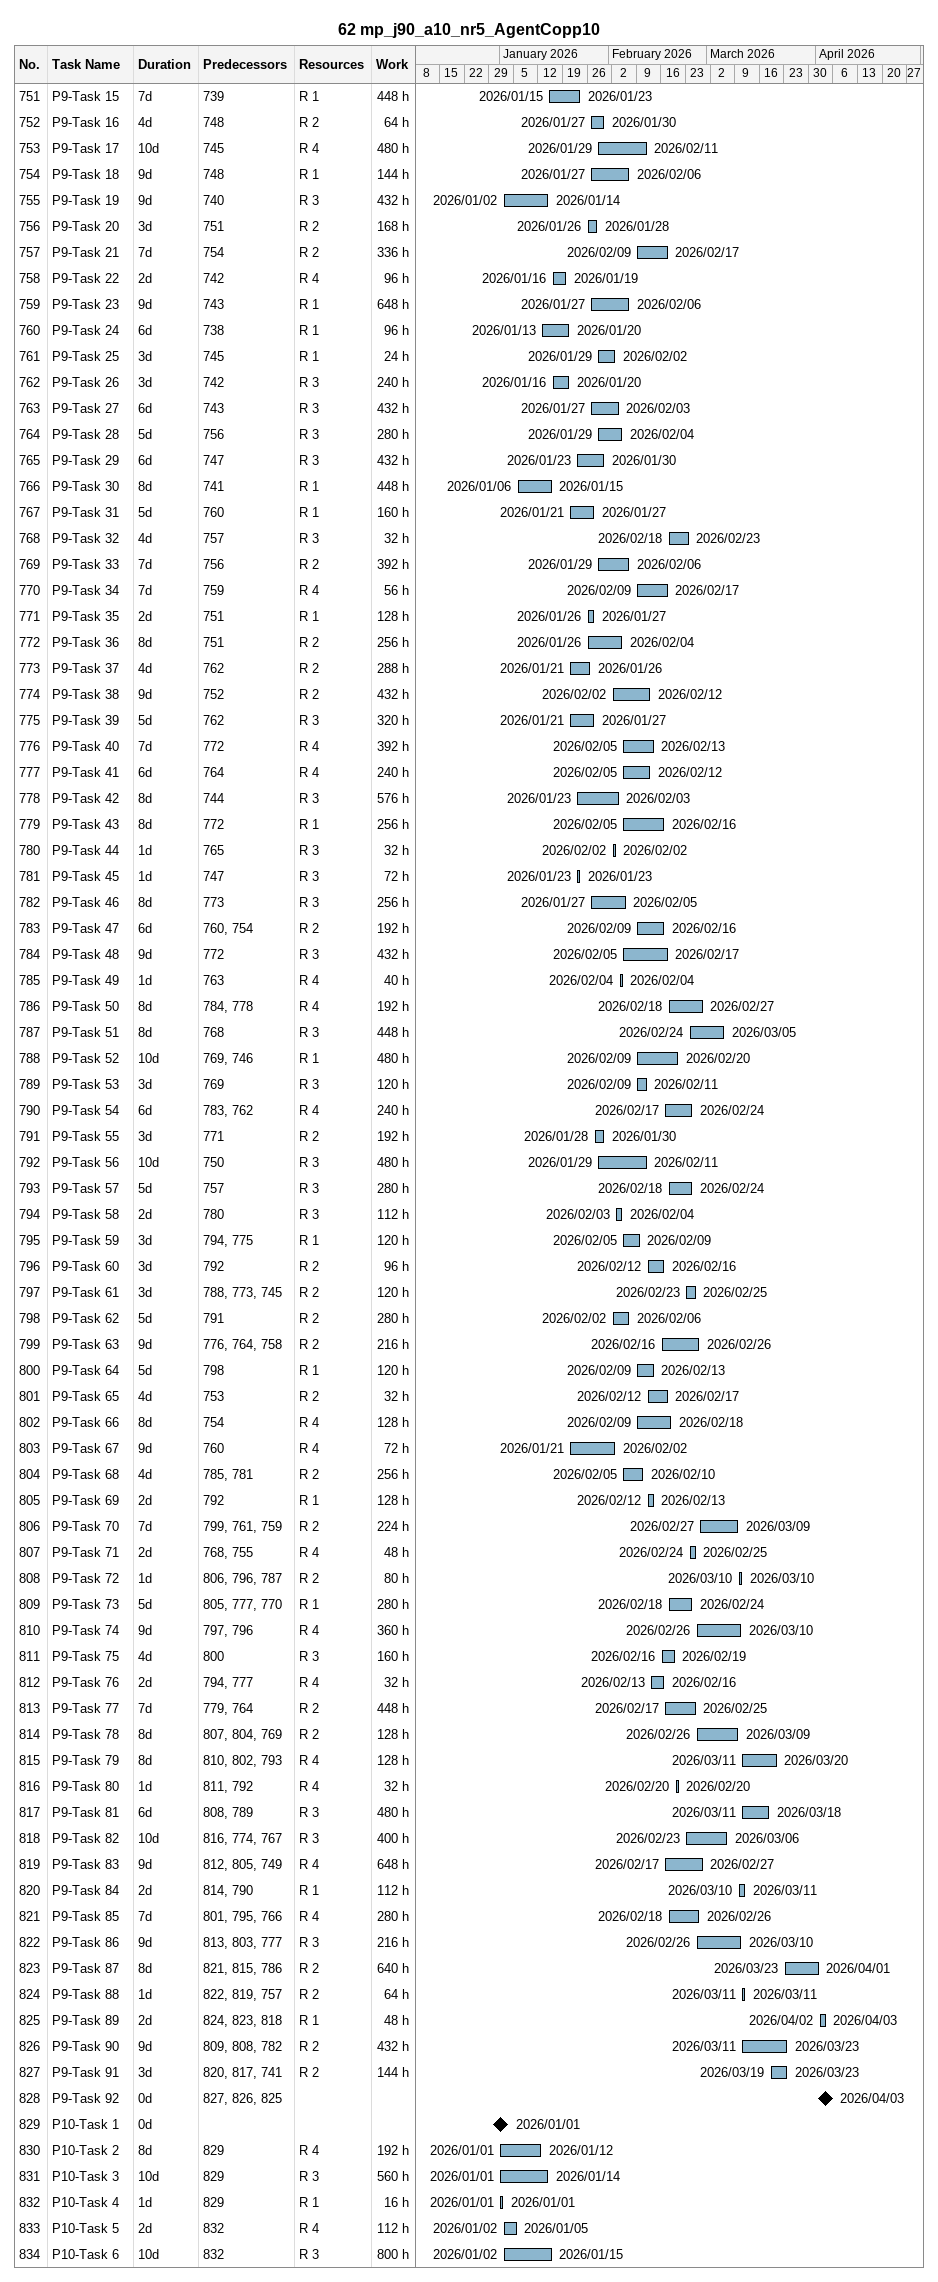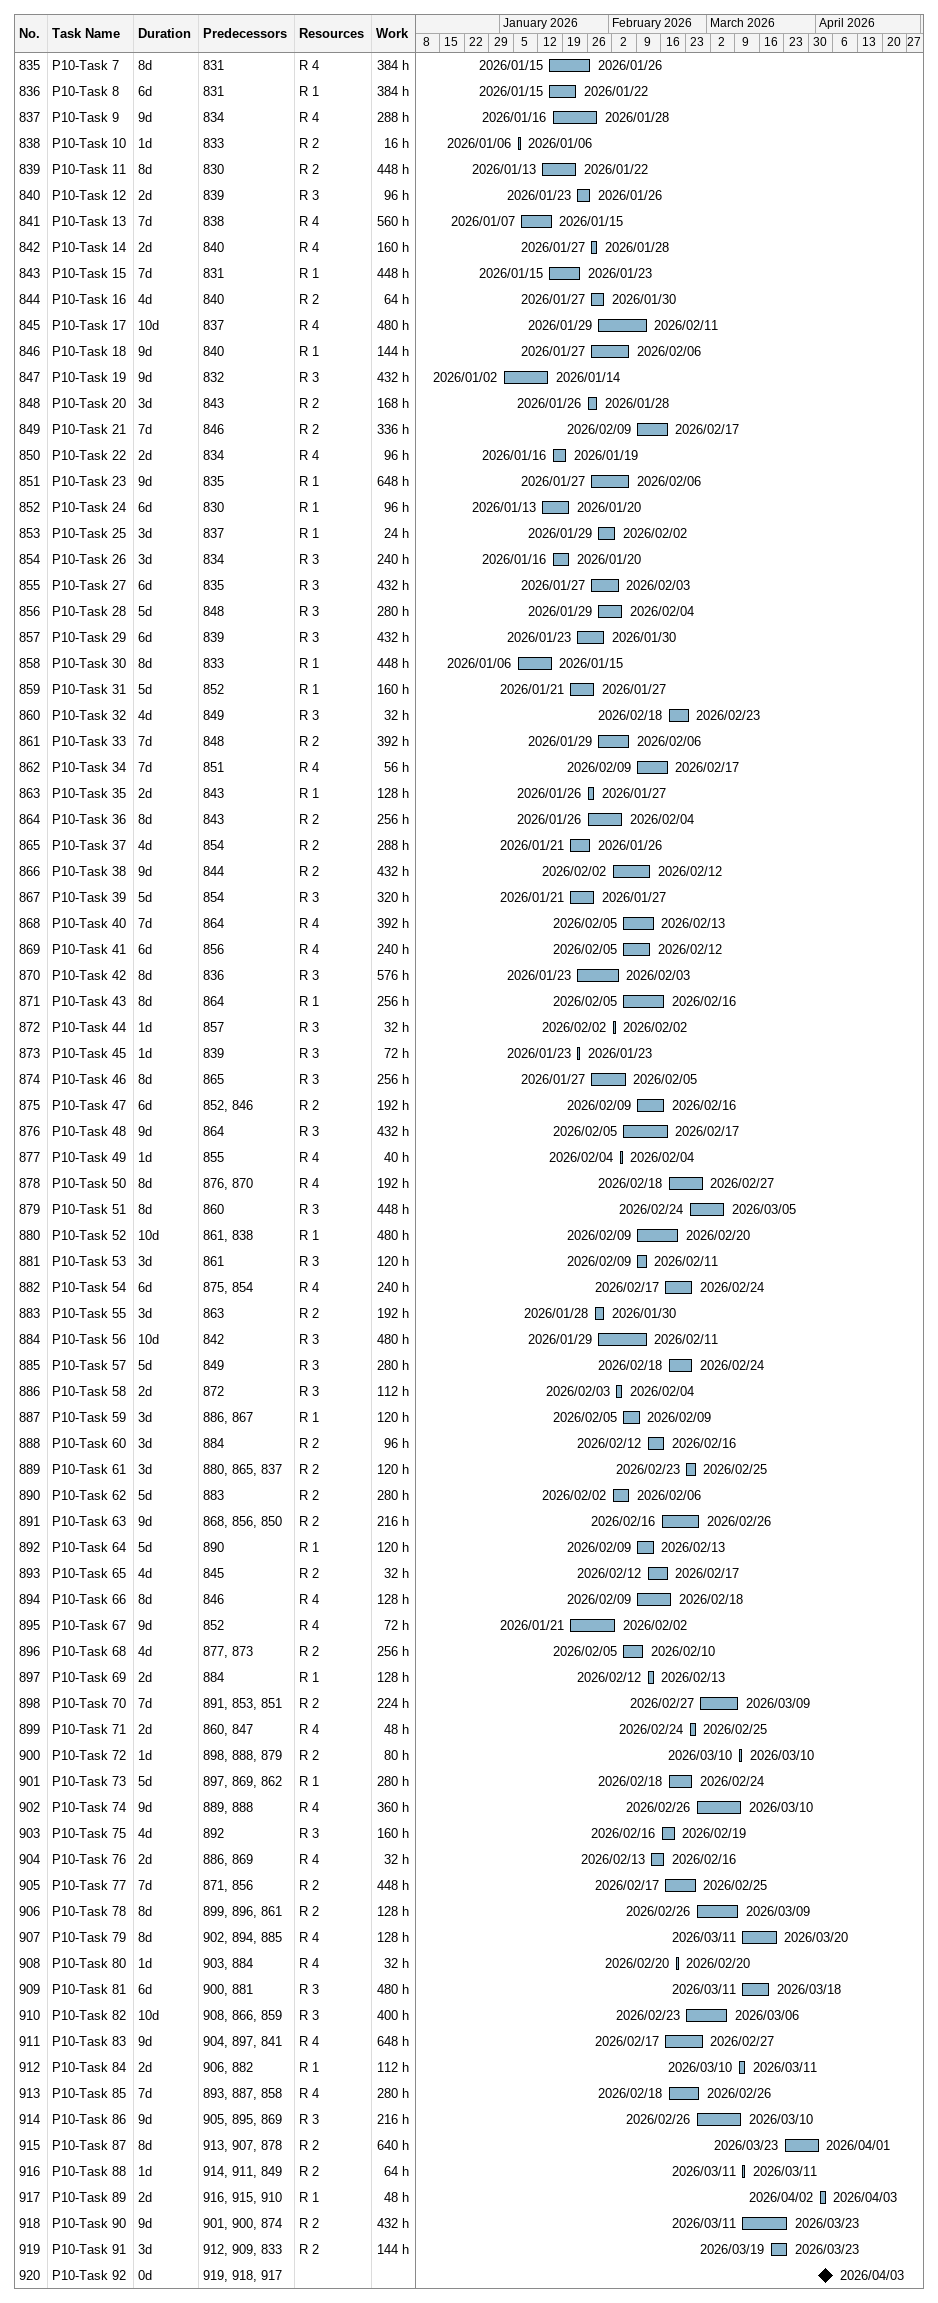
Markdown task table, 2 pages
62 mp_j90_a10_nr5_AgentCopp10

| ID | Task | Duration | Start | Finish | Predecessors | Resources | Work (h) |
|---|---|---|---|---|---|---|---|
| 751 | P9-Task 15 | 7d | 2026-01-15 | 2026-01-23 | 739 | R 1 | 448 |
| 752 | P9-Task 16 | 4d | 2026-01-27 | 2026-01-30 | 748 | R 2 | 64 |
| 753 | P9-Task 17 | 10d | 2026-01-29 | 2026-02-11 | 745 | R 4 | 480 |
| 754 | P9-Task 18 | 9d | 2026-01-27 | 2026-02-06 | 748 | R 1 | 144 |
| 755 | P9-Task 19 | 9d | 2026-01-02 | 2026-01-14 | 740 | R 3 | 432 |
| 756 | P9-Task 20 | 3d | 2026-01-26 | 2026-01-28 | 751 | R 2 | 168 |
| 757 | P9-Task 21 | 7d | 2026-02-09 | 2026-02-17 | 754 | R 2 | 336 |
| 758 | P9-Task 22 | 2d | 2026-01-16 | 2026-01-19 | 742 | R 4 | 96 |
| 759 | P9-Task 23 | 9d | 2026-01-27 | 2026-02-06 | 743 | R 1 | 648 |
| 760 | P9-Task 24 | 6d | 2026-01-13 | 2026-01-20 | 738 | R 1 | 96 |
| 761 | P9-Task 25 | 3d | 2026-01-29 | 2026-02-02 | 745 | R 1 | 24 |
| 762 | P9-Task 26 | 3d | 2026-01-16 | 2026-01-20 | 742 | R 3 | 240 |
| 763 | P9-Task 27 | 6d | 2026-01-27 | 2026-02-03 | 743 | R 3 | 432 |
| 764 | P9-Task 28 | 5d | 2026-01-29 | 2026-02-04 | 756 | R 3 | 280 |
| 765 | P9-Task 29 | 6d | 2026-01-23 | 2026-01-30 | 747 | R 3 | 432 |
| 766 | P9-Task 30 | 8d | 2026-01-06 | 2026-01-15 | 741 | R 1 | 448 |
| 767 | P9-Task 31 | 5d | 2026-01-21 | 2026-01-27 | 760 | R 1 | 160 |
| 768 | P9-Task 32 | 4d | 2026-02-18 | 2026-02-23 | 757 | R 3 | 32 |
| 769 | P9-Task 33 | 7d | 2026-01-29 | 2026-02-06 | 756 | R 2 | 392 |
| 770 | P9-Task 34 | 7d | 2026-02-09 | 2026-02-17 | 759 | R 4 | 56 |
| 771 | P9-Task 35 | 2d | 2026-01-26 | 2026-01-27 | 751 | R 1 | 128 |
| 772 | P9-Task 36 | 8d | 2026-01-26 | 2026-02-04 | 751 | R 2 | 256 |
| 773 | P9-Task 37 | 4d | 2026-01-21 | 2026-01-26 | 762 | R 2 | 288 |
| 774 | P9-Task 38 | 9d | 2026-02-02 | 2026-02-12 | 752 | R 2 | 432 |
| 775 | P9-Task 39 | 5d | 2026-01-21 | 2026-01-27 | 762 | R 3 | 320 |
| 776 | P9-Task 40 | 7d | 2026-02-05 | 2026-02-13 | 772 | R 4 | 392 |
| 777 | P9-Task 41 | 6d | 2026-02-05 | 2026-02-12 | 764 | R 4 | 240 |
| 778 | P9-Task 42 | 8d | 2026-01-23 | 2026-02-03 | 744 | R 3 | 576 |
| 779 | P9-Task 43 | 8d | 2026-02-05 | 2026-02-16 | 772 | R 1 | 256 |
| 780 | P9-Task 44 | 1d | 2026-02-02 | 2026-02-02 | 765 | R 3 | 32 |
| 781 | P9-Task 45 | 1d | 2026-01-23 | 2026-01-23 | 747 | R 3 | 72 |
| 782 | P9-Task 46 | 8d | 2026-01-27 | 2026-02-05 | 773 | R 3 | 256 |
| 783 | P9-Task 47 | 6d | 2026-02-09 | 2026-02-16 | 760, 754 | R 2 | 192 |
| 784 | P9-Task 48 | 9d | 2026-02-05 | 2026-02-17 | 772 | R 3 | 432 |
| 785 | P9-Task 49 | 1d | 2026-02-04 | 2026-02-04 | 763 | R 4 | 40 |
| 786 | P9-Task 50 | 8d | 2026-02-18 | 2026-02-27 | 784, 778 | R 4 | 192 |
| 787 | P9-Task 51 | 8d | 2026-02-24 | 2026-03-05 | 768 | R 3 | 448 |
| 788 | P9-Task 52 | 10d | 2026-02-09 | 2026-02-20 | 769, 746 | R 1 | 480 |
| 789 | P9-Task 53 | 3d | 2026-02-09 | 2026-02-11 | 769 | R 3 | 120 |
| 790 | P9-Task 54 | 6d | 2026-02-17 | 2026-02-24 | 783, 762 | R 4 | 240 |
| 791 | P9-Task 55 | 3d | 2026-01-28 | 2026-01-30 | 771 | R 2 | 192 |
| 792 | P9-Task 56 | 10d | 2026-01-29 | 2026-02-11 | 750 | R 3 | 480 |
| 793 | P9-Task 57 | 5d | 2026-02-18 | 2026-02-24 | 757 | R 3 | 280 |
| 794 | P9-Task 58 | 2d | 2026-02-03 | 2026-02-04 | 780 | R 3 | 112 |
| 795 | P9-Task 59 | 3d | 2026-02-05 | 2026-02-09 | 794, 775 | R 1 | 120 |
| 796 | P9-Task 60 | 3d | 2026-02-12 | 2026-02-16 | 792 | R 2 | 96 |
| 797 | P9-Task 61 | 3d | 2026-02-23 | 2026-02-25 | 788, 773, 745 | R 2 | 120 |
| 798 | P9-Task 62 | 5d | 2026-02-02 | 2026-02-06 | 791 | R 2 | 280 |
| 799 | P9-Task 63 | 9d | 2026-02-16 | 2026-02-26 | 776, 764, 758 | R 2 | 216 |
| 800 | P9-Task 64 | 5d | 2026-02-09 | 2026-02-13 | 798 | R 1 | 120 |
| 801 | P9-Task 65 | 4d | 2026-02-12 | 2026-02-17 | 753 | R 2 | 32 |
| 802 | P9-Task 66 | 8d | 2026-02-09 | 2026-02-18 | 754 | R 4 | 128 |
| 803 | P9-Task 67 | 9d | 2026-01-21 | 2026-02-02 | 760 | R 4 | 72 |
| 804 | P9-Task 68 | 4d | 2026-02-05 | 2026-02-10 | 785, 781 | R 2 | 256 |
| 805 | P9-Task 69 | 2d | 2026-02-12 | 2026-02-13 | 792 | R 1 | 128 |
| 806 | P9-Task 70 | 7d | 2026-02-27 | 2026-03-09 | 799, 761, 759 | R 2 | 224 |
| 807 | P9-Task 71 | 2d | 2026-02-24 | 2026-02-25 | 768, 755 | R 4 | 48 |
| 808 | P9-Task 72 | 1d | 2026-03-10 | 2026-03-10 | 806, 796, 787 | R 2 | 80 |
| 809 | P9-Task 73 | 5d | 2026-02-18 | 2026-02-24 | 805, 777, 770 | R 1 | 280 |
| 810 | P9-Task 74 | 9d | 2026-02-26 | 2026-03-10 | 797, 796 | R 4 | 360 |
| 811 | P9-Task 75 | 4d | 2026-02-16 | 2026-02-19 | 800 | R 3 | 160 |
| 812 | P9-Task 76 | 2d | 2026-02-13 | 2026-02-16 | 794, 777 | R 4 | 32 |
| 813 | P9-Task 77 | 7d | 2026-02-17 | 2026-02-25 | 779, 764 | R 2 | 448 |
| 814 | P9-Task 78 | 8d | 2026-02-26 | 2026-03-09 | 807, 804, 769 | R 2 | 128 |
| 815 | P9-Task 79 | 8d | 2026-03-11 | 2026-03-20 | 810, 802, 793 | R 4 | 128 |
| 816 | P9-Task 80 | 1d | 2026-02-20 | 2026-02-20 | 811, 792 | R 4 | 32 |
| 817 | P9-Task 81 | 6d | 2026-03-11 | 2026-03-18 | 808, 789 | R 3 | 480 |
| 818 | P9-Task 82 | 10d | 2026-02-23 | 2026-03-06 | 816, 774, 767 | R 3 | 400 |
| 819 | P9-Task 83 | 9d | 2026-02-17 | 2026-02-27 | 812, 805, 749 | R 4 | 648 |
| 820 | P9-Task 84 | 2d | 2026-03-10 | 2026-03-11 | 814, 790 | R 1 | 112 |
| 821 | P9-Task 85 | 7d | 2026-02-18 | 2026-02-26 | 801, 795, 766 | R 4 | 280 |
| 822 | P9-Task 86 | 9d | 2026-02-26 | 2026-03-10 | 813, 803, 777 | R 3 | 216 |
| 823 | P9-Task 87 | 8d | 2026-03-23 | 2026-04-01 | 821, 815, 786 | R 2 | 640 |
| 824 | P9-Task 88 | 1d | 2026-03-11 | 2026-03-11 | 822, 819, 757 | R 2 | 64 |
| 825 | P9-Task 89 | 2d | 2026-04-02 | 2026-04-03 | 824, 823, 818 | R 1 | 48 |
| 826 | P9-Task 90 | 9d | 2026-03-11 | 2026-03-23 | 809, 808, 782 | R 2 | 432 |
| 827 | P9-Task 91 | 3d | 2026-03-19 | 2026-03-23 | 820, 817, 741 | R 2 | 144 |
| 828 | P9-Task 92 | 0d | 2026-04-03 | 2026-04-03 | 827, 826, 825 |  |  |
| 829 | P10-Task 1 | 0d | 2026-01-01 | 2026-01-01 |  |  |  |
| 830 | P10-Task 2 | 8d | 2026-01-01 | 2026-01-12 | 829 | R 4 | 192 |
| 831 | P10-Task 3 | 10d | 2026-01-01 | 2026-01-14 | 829 | R 3 | 560 |
| 832 | P10-Task 4 | 1d | 2026-01-01 | 2026-01-01 | 829 | R 1 | 16 |
| 833 | P10-Task 5 | 2d | 2026-01-02 | 2026-01-05 | 832 | R 4 | 112 |
| 834 | P10-Task 6 | 10d | 2026-01-02 | 2026-01-15 | 832 | R 3 | 800 |
| 835 | P10-Task 7 | 8d | 2026-01-15 | 2026-01-26 | 831 | R 4 | 384 |
| 836 | P10-Task 8 | 6d | 2026-01-15 | 2026-01-22 | 831 | R 1 | 384 |
| 837 | P10-Task 9 | 9d | 2026-01-16 | 2026-01-28 | 834 | R 4 | 288 |
| 838 | P10-Task 10 | 1d | 2026-01-06 | 2026-01-06 | 833 | R 2 | 16 |
| 839 | P10-Task 11 | 8d | 2026-01-13 | 2026-01-22 | 830 | R 2 | 448 |
| 840 | P10-Task 12 | 2d | 2026-01-23 | 2026-01-26 | 839 | R 3 | 96 |
| 841 | P10-Task 13 | 7d | 2026-01-07 | 2026-01-15 | 838 | R 4 | 560 |
| 842 | P10-Task 14 | 2d | 2026-01-27 | 2026-01-28 | 840 | R 4 | 160 |
| 843 | P10-Task 15 | 7d | 2026-01-15 | 2026-01-23 | 831 | R 1 | 448 |
| 844 | P10-Task 16 | 4d | 2026-01-27 | 2026-01-30 | 840 | R 2 | 64 |
| 845 | P10-Task 17 | 10d | 2026-01-29 | 2026-02-11 | 837 | R 4 | 480 |
| 846 | P10-Task 18 | 9d | 2026-01-27 | 2026-02-06 | 840 | R 1 | 144 |
| 847 | P10-Task 19 | 9d | 2026-01-02 | 2026-01-14 | 832 | R 3 | 432 |
| 848 | P10-Task 20 | 3d | 2026-01-26 | 2026-01-28 | 843 | R 2 | 168 |
| 849 | P10-Task 21 | 7d | 2026-02-09 | 2026-02-17 | 846 | R 2 | 336 |
| 850 | P10-Task 22 | 2d | 2026-01-16 | 2026-01-19 | 834 | R 4 | 96 |
| 851 | P10-Task 23 | 9d | 2026-01-27 | 2026-02-06 | 835 | R 1 | 648 |
| 852 | P10-Task 24 | 6d | 2026-01-13 | 2026-01-20 | 830 | R 1 | 96 |
| 853 | P10-Task 25 | 3d | 2026-01-29 | 2026-02-02 | 837 | R 1 | 24 |
| 854 | P10-Task 26 | 3d | 2026-01-16 | 2026-01-20 | 834 | R 3 | 240 |
| 855 | P10-Task 27 | 6d | 2026-01-27 | 2026-02-03 | 835 | R 3 | 432 |
| 856 | P10-Task 28 | 5d | 2026-01-29 | 2026-02-04 | 848 | R 3 | 280 |
| 857 | P10-Task 29 | 6d | 2026-01-23 | 2026-01-30 | 839 | R 3 | 432 |
| 858 | P10-Task 30 | 8d | 2026-01-06 | 2026-01-15 | 833 | R 1 | 448 |
| 859 | P10-Task 31 | 5d | 2026-01-21 | 2026-01-27 | 852 | R 1 | 160 |
| 860 | P10-Task 32 | 4d | 2026-02-18 | 2026-02-23 | 849 | R 3 | 32 |
| 861 | P10-Task 33 | 7d | 2026-01-29 | 2026-02-06 | 848 | R 2 | 392 |
| 862 | P10-Task 34 | 7d | 2026-02-09 | 2026-02-17 | 851 | R 4 | 56 |
| 863 | P10-Task 35 | 2d | 2026-01-26 | 2026-01-27 | 843 | R 1 | 128 |
| 864 | P10-Task 36 | 8d | 2026-01-26 | 2026-02-04 | 843 | R 2 | 256 |
| 865 | P10-Task 37 | 4d | 2026-01-21 | 2026-01-26 | 854 | R 2 | 288 |
| 866 | P10-Task 38 | 9d | 2026-02-02 | 2026-02-12 | 844 | R 2 | 432 |
| 867 | P10-Task 39 | 5d | 2026-01-21 | 2026-01-27 | 854 | R 3 | 320 |
| 868 | P10-Task 40 | 7d | 2026-02-05 | 2026-02-13 | 864 | R 4 | 392 |
| 869 | P10-Task 41 | 6d | 2026-02-05 | 2026-02-12 | 856 | R 4 | 240 |
| 870 | P10-Task 42 | 8d | 2026-01-23 | 2026-02-03 | 836 | R 3 | 576 |
| 871 | P10-Task 43 | 8d | 2026-02-05 | 2026-02-16 | 864 | R 1 | 256 |
| 872 | P10-Task 44 | 1d | 2026-02-02 | 2026-02-02 | 857 | R 3 | 32 |
| 873 | P10-Task 45 | 1d | 2026-01-23 | 2026-01-23 | 839 | R 3 | 72 |
| 874 | P10-Task 46 | 8d | 2026-01-27 | 2026-02-05 | 865 | R 3 | 256 |
| 875 | P10-Task 47 | 6d | 2026-02-09 | 2026-02-16 | 852, 846 | R 2 | 192 |
| 876 | P10-Task 48 | 9d | 2026-02-05 | 2026-02-17 | 864 | R 3 | 432 |
| 877 | P10-Task 49 | 1d | 2026-02-04 | 2026-02-04 | 855 | R 4 | 40 |
| 878 | P10-Task 50 | 8d | 2026-02-18 | 2026-02-27 | 876, 870 | R 4 | 192 |
| 879 | P10-Task 51 | 8d | 2026-02-24 | 2026-03-05 | 860 | R 3 | 448 |
| 880 | P10-Task 52 | 10d | 2026-02-09 | 2026-02-20 | 861, 838 | R 1 | 480 |
| 881 | P10-Task 53 | 3d | 2026-02-09 | 2026-02-11 | 861 | R 3 | 120 |
| 882 | P10-Task 54 | 6d | 2026-02-17 | 2026-02-24 | 875, 854 | R 4 | 240 |
| 883 | P10-Task 55 | 3d | 2026-01-28 | 2026-01-30 | 863 | R 2 | 192 |
| 884 | P10-Task 56 | 10d | 2026-01-29 | 2026-02-11 | 842 | R 3 | 480 |
| 885 | P10-Task 57 | 5d | 2026-02-18 | 2026-02-24 | 849 | R 3 | 280 |
| 886 | P10-Task 58 | 2d | 2026-02-03 | 2026-02-04 | 872 | R 3 | 112 |
| 887 | P10-Task 59 | 3d | 2026-02-05 | 2026-02-09 | 886, 867 | R 1 | 120 |
| 888 | P10-Task 60 | 3d | 2026-02-12 | 2026-02-16 | 884 | R 2 | 96 |
| 889 | P10-Task 61 | 3d | 2026-02-23 | 2026-02-25 | 880, 865, 837 | R 2 | 120 |
| 890 | P10-Task 62 | 5d | 2026-02-02 | 2026-02-06 | 883 | R 2 | 280 |
| 891 | P10-Task 63 | 9d | 2026-02-16 | 2026-02-26 | 868, 856, 850 | R 2 | 216 |
| 892 | P10-Task 64 | 5d | 2026-02-09 | 2026-02-13 | 890 | R 1 | 120 |
| 893 | P10-Task 65 | 4d | 2026-02-12 | 2026-02-17 | 845 | R 2 | 32 |
| 894 | P10-Task 66 | 8d | 2026-02-09 | 2026-02-18 | 846 | R 4 | 128 |
| 895 | P10-Task 67 | 9d | 2026-01-21 | 2026-02-02 | 852 | R 4 | 72 |
| 896 | P10-Task 68 | 4d | 2026-02-05 | 2026-02-10 | 877, 873 | R 2 | 256 |
| 897 | P10-Task 69 | 2d | 2026-02-12 | 2026-02-13 | 884 | R 1 | 128 |
| 898 | P10-Task 70 | 7d | 2026-02-27 | 2026-03-09 | 891, 853, 851 | R 2 | 224 |
| 899 | P10-Task 71 | 2d | 2026-02-24 | 2026-02-25 | 860, 847 | R 4 | 48 |
| 900 | P10-Task 72 | 1d | 2026-03-10 | 2026-03-10 | 898, 888, 879 | R 2 | 80 |
| 901 | P10-Task 73 | 5d | 2026-02-18 | 2026-02-24 | 897, 869, 862 | R 1 | 280 |
| 902 | P10-Task 74 | 9d | 2026-02-26 | 2026-03-10 | 889, 888 | R 4 | 360 |
| 903 | P10-Task 75 | 4d | 2026-02-16 | 2026-02-19 | 892 | R 3 | 160 |
| 904 | P10-Task 76 | 2d | 2026-02-13 | 2026-02-16 | 886, 869 | R 4 | 32 |
| 905 | P10-Task 77 | 7d | 2026-02-17 | 2026-02-25 | 871, 856 | R 2 | 448 |
| 906 | P10-Task 78 | 8d | 2026-02-26 | 2026-03-09 | 899, 896, 861 | R 2 | 128 |
| 907 | P10-Task 79 | 8d | 2026-03-11 | 2026-03-20 | 902, 894, 885 | R 4 | 128 |
| 908 | P10-Task 80 | 1d | 2026-02-20 | 2026-02-20 | 903, 884 | R 4 | 32 |
| 909 | P10-Task 81 | 6d | 2026-03-11 | 2026-03-18 | 900, 881 | R 3 | 480 |
| 910 | P10-Task 82 | 10d | 2026-02-23 | 2026-03-06 | 908, 866, 859 | R 3 | 400 |
| 911 | P10-Task 83 | 9d | 2026-02-17 | 2026-02-27 | 904, 897, 841 | R 4 | 648 |
| 912 | P10-Task 84 | 2d | 2026-03-10 | 2026-03-11 | 906, 882 | R 1 | 112 |
| 913 | P10-Task 85 | 7d | 2026-02-18 | 2026-02-26 | 893, 887, 858 | R 4 | 280 |
| 914 | P10-Task 86 | 9d | 2026-02-26 | 2026-03-10 | 905, 895, 869 | R 3 | 216 |
| 915 | P10-Task 87 | 8d | 2026-03-23 | 2026-04-01 | 913, 907, 878 | R 2 | 640 |
| 916 | P10-Task 88 | 1d | 2026-03-11 | 2026-03-11 | 914, 911, 849 | R 2 | 64 |
| 917 | P10-Task 89 | 2d | 2026-04-02 | 2026-04-03 | 916, 915, 910 | R 1 | 48 |
| 918 | P10-Task 90 | 9d | 2026-03-11 | 2026-03-23 | 901, 900, 874 | R 2 | 432 |
| 919 | P10-Task 91 | 3d | 2026-03-19 | 2026-03-23 | 912, 909, 833 | R 2 | 144 |
| 920 | P10-Task 92 | 0d | 2026-04-03 | 2026-04-03 | 919, 918, 917 |  |  |
